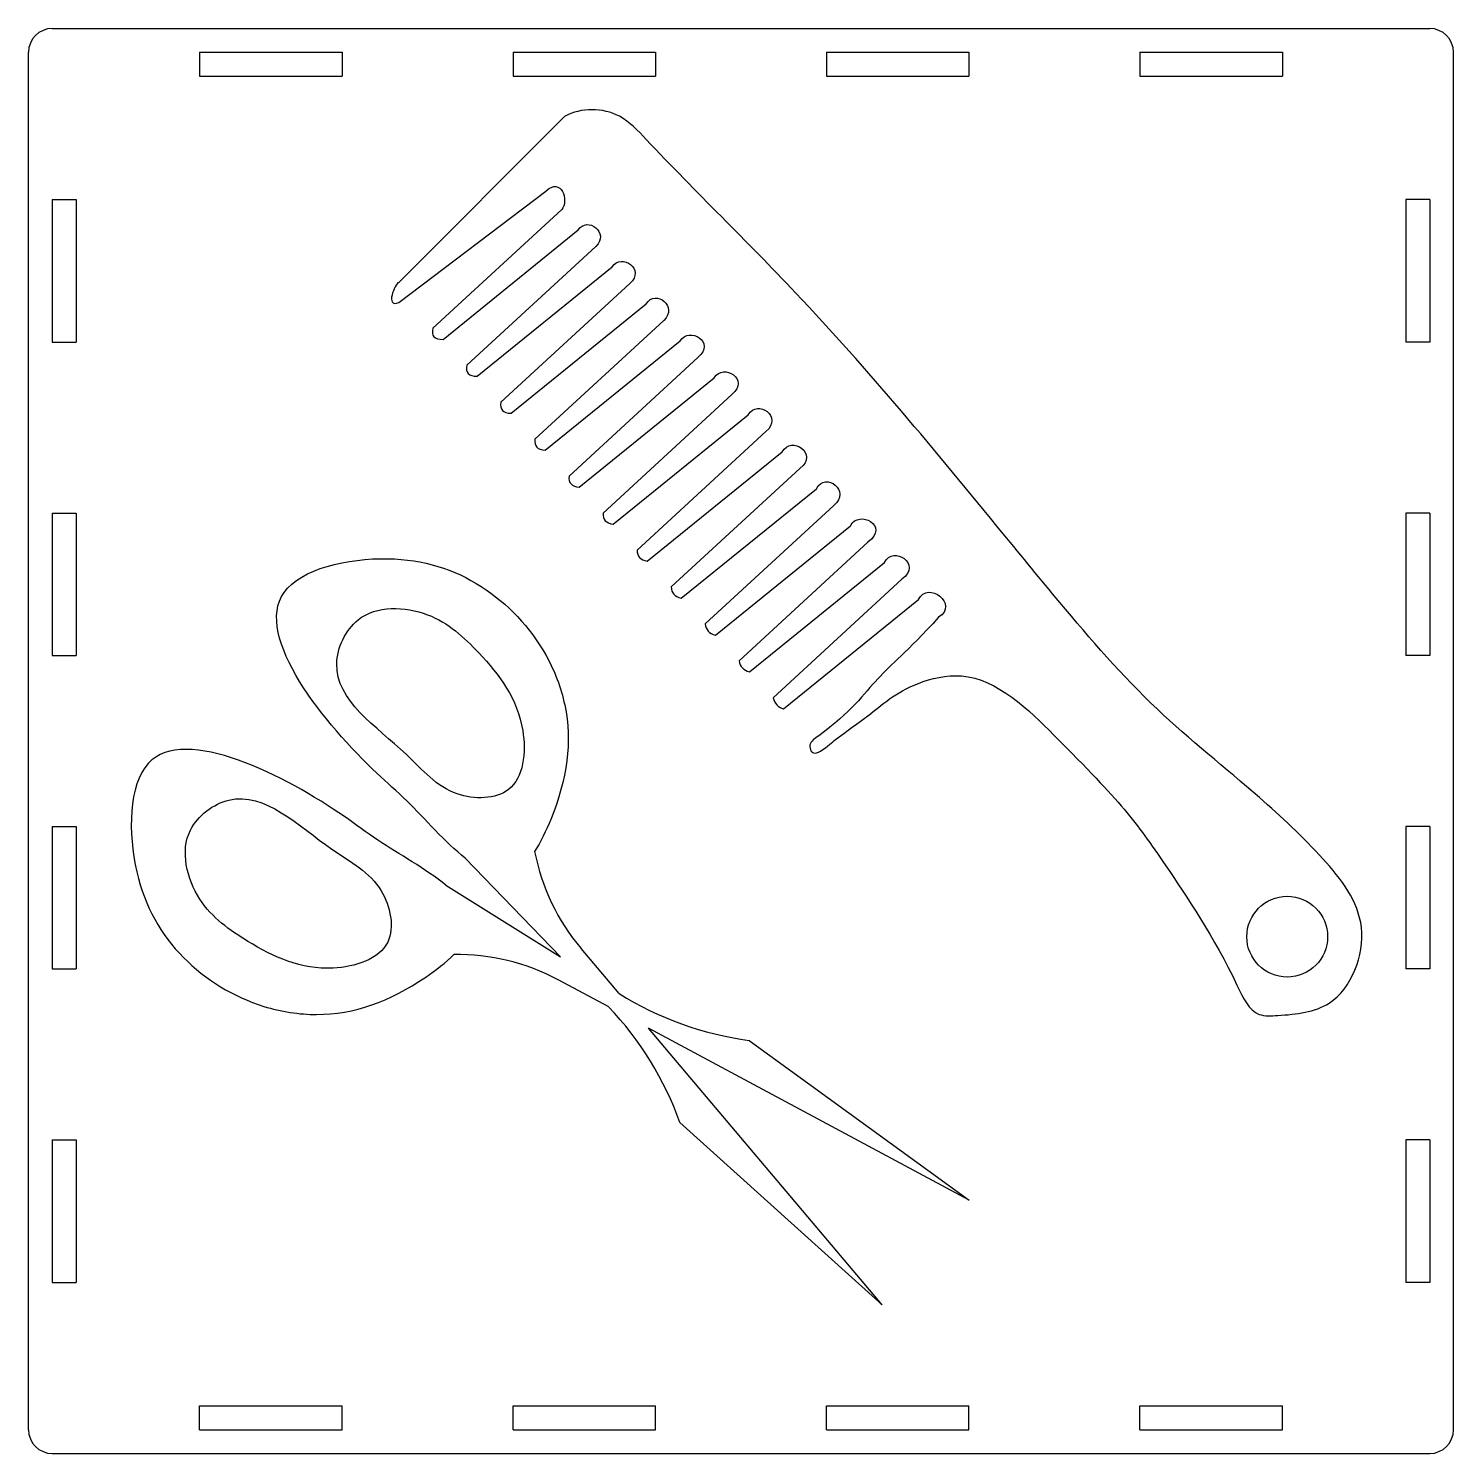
# Model space of a CAD drawing. Header units: millimetres. Extents: x -150 to 150, y -150 to 150.
import ezdxf

# ---------------------------------------------------------------- set-up
doc = ezdxf.new("R2010")
doc.units = ezdxf.units.MM

msp = doc.modelspace()

# ---------------------------------------------------------------- linework, layer by layer
at = {"color": 7, "linetype": 'Continuous', "lineweight": 25}
for p, q in [((-145, 150), (145, 150)), ((-150, -145), (-150, 145)), ((-114, 145), (-114, 140)), ((-114, 145), (-84, 145)), ((-84, 145), (-84, 140)), ((-48, 145), (-18, 145)), ((-48, 145), (-48, 140)), ((-18, 145), (-18, 140)), ((18, 145), (48, 145)), ((18, 145), (18, 140)), ((48, 145), (48, 140)), ((84, 145), (114, 145)), ((84, 145), (84, 140)), ((114, 145), (114, 140)), ((150, -145), (150, 145)), ((-114, 140), (-84, 140)), ((-48, 140), (-18, 140)), ((18, 140), (48, 140)), ((84, 140), (114, 140)), ((-37.14, 131.48), (-72.06, 96.55)), ((-72.06, 92.31), (-41.12, 115.75)), ((-145, 114), (-145, 84)), ((-145, 114), (-140, 114)), ((-140, 114), (-140, 84)), ((-37.75, 111.86), (-64.87, 86.9)), ((140, 114), (140, 84)), ((145, 114), (140, 114)), ((145, 114), (145, 84)), ((-62.71, 84.56), (-34.28, 107.59)), ((-30.58, 104.08), (-57.7, 79.12)), ((-55.55, 76.78), (-27.12, 99.8)), ((-23.42, 96.3), (-50.54, 71.33)), ((-48.39, 69), (-19.95, 92.02)), ((-16.26, 88.52), (-43.37, 63.55)), ((-41.22, 61.21), (-12.79, 84.24)), ((-145, 84), (-140, 84)), ((145, 84), (140, 84)), ((-9.09, 80.74), (-36.21, 55.77)), ((-34.06, 53.43), (-5.63, 76.46)), ((-1.93, 72.95), (-29.05, 47.99)), ((-26.89, 45.65), (1.54, 68.68)), ((5.23, 65.17), (-21.88, 40.21)), ((-19.73, 37.87), (8.7, 60.9)), ((12.4, 57.39), (-14.72, 32.43)), ((-12.57, 30.09), (15.86, 53.12)), ((19.56, 49.61), (-7.56, 24.65)), ((-145, 48), (-140, 48)), ((-145, 48), (-145, 18)), ((-140, 48), (-140, 18)), ((-5.4, 22.31), (23.03, 45.33)), ((140, 48), (140, 18)), ((145, 48), (140, 48)), ((145, 48), (145, 18)), ((26.73, 41.83), (-0.39, 16.86)), ((1.76, 14.53), (30.19, 37.55)), ((33.89, 34.05), (6.77, 9.08)), ((8.92, 6.74), (37.36, 29.77)), ((-145, 18), (-140, 18)), ((145, 18), (140, 18)), ((-145, -18), (-140, -18)), ((-145, -18), (-145, -48)), ((-140, -18), (-140, -48)), ((140, -18), (140, -48)), ((145, -18), (140, -18)), ((145, -18), (145, -48)), ((-58.06, -24.68), (-37.99, -45.47)), ((-62.13, -30.38), (-37.99, -45.47)), ((-25.65, -53.18), (-33.67, -43.68)), ((-145, -48), (-140, -48)), ((145, -48), (140, -48)), ((-27.82, -56), (-38.47, -50.29)), ((29.72, -118.67), (-19.48, -60.47)), ((48.06, -96.7), (-19.48, -60.47)), ((1.71, -63.03), (48.06, -96.7)), ((-12.86, -80.33), (29.72, -118.67)), ((-145, -84), (-140, -84)), ((-145, -84), (-145, -114)), ((-140, -84), (-140, -114)), ((140, -84), (140, -114)), ((145, -84), (140, -84)), ((145, -84), (145, -114)), ((-145, -114), (-140, -114)), ((145, -114), (140, -114)), ((-114, -140), (-84, -140)), ((-114, -145), (-114, -140)), ((-84, -145), (-84, -140)), ((-48, -140), (-18, -140)), ((-48, -145), (-48, -140)), ((-18, -145), (-18, -140)), ((18, -140), (48, -140)), ((18, -145), (18, -140)), ((48, -145), (48, -140)), ((84, -140), (114, -140)), ((84, -145), (84, -140)), ((114, -145), (114, -140)), ((-114, -145), (-84, -145)), ((-48, -145), (-18, -145)), ((18, -145), (48, -145)), ((84, -145), (114, -145)), ((-145, -150), (145, -150))]:
    msp.add_line(p, q, dxfattribs=at)
msp.add_circle((114.99, -41.2), 8.5, dxfattribs=at)
for centre, radius, start, end in [((-145, 145), 5, 90, 180), ((145, 145), 5, 0, 90), ((0.56, -14.74), 44.82, 190.9764, 220.2109), ((-59.66, -89.79), 44.82, 61.7891, 91.0236), ((10.82, 5.18), 68.81, 238, 262.3932), ((-77.68, -103.43), 68.81, 19.6068, 43.5673), ((-145, -145), 5, 180, 270), ((145, -145), 5, 270, 0)]:
    msp.add_arc(centre, radius, start, end, dxfattribs=at)
for points, knots in [([(41.61, 26.04), (34.76, 18.57), (28.78, 14.05), (22.79, 5.5), (14.16, -0.43), (15.1, -3.48), (17.39, -1.74), (22.04, 2.06), (27.68, 5.66), (33.88, 11.66), (51.14, 15.87), (79.62, -12.23), (84.33, -18.62), (101.23, -43.75), (107.46, -58.12), (115.58, -57.65), (126.78, -56.58), (133.83, -38.5), (122.22, -23.83), (106.96, -9.58), (86.47, 6.52), (69.5, 26.14), (45.06, 56.07), (17.11, 89.91), (-11.22, 117.2), (-26.17, 133.33), (-33.68, 133.4), (-37.14, 131.48)], [0, 0, 0, 0, 0.040973, 0.080952, 0.085724, 0.088692, 0.098239, 0.101548, 0.121785, 0.149882, 0.16491, 0.201042, 0.302612, 0.367647, 0.384854, 0.393612, 0.418346, 0.456824, 0.493543, 0.535063, 0.598441, 0.666062, 0.707726, 0.856677, 0.956995, 0.973561, 1, 1, 1, 1]), ([(41.61, 26.04), (34.76, 18.57), (28.78, 14.05), (22.79, 5.5), (14.16, -0.43), (15.1, -3.48), (17.39, -1.74), (22.04, 2.06), (27.68, 5.66), (33.88, 11.66), (51.14, 15.87), (79.62, -12.23), (84.33, -18.62), (101.23, -43.75), (107.46, -58.12), (115.58, -57.65), (126.78, -56.58), (133.83, -38.5), (122.22, -23.83), (106.96, -9.58), (86.47, 6.52), (69.5, 26.14), (45.06, 56.07), (17.11, 89.91), (-11.22, 117.2), (-26.17, 133.33), (-33.68, 133.4), (-37.14, 131.48)], [0, 0, 0, 0, 0.040973, 0.080952, 0.085724, 0.088692, 0.098239, 0.101548, 0.121785, 0.149882, 0.16491, 0.201042, 0.302612, 0.367647, 0.384854, 0.393612, 0.418346, 0.456824, 0.493543, 0.535063, 0.598441, 0.666062, 0.707726, 0.856677, 0.956995, 0.973561, 1, 1, 1, 1]), ([(-58.06, -24.68), (-62.27, -21.33), (-69.12, -13.38), (-84.29, -0.48), (-102.78, 22.01), (-96.19, 31.29), (-92.66, 36.27), (-73.98, 40.55), (-54.17, 34.19), (-41.63, 21.11), (-34.95, 3.45), (-36.9, -10.18), (-42.15, -21.26), (-43.45, -23.28)], [0.6539313, 0.6539313, 0.6539313, 0.6539313, 0.7308459, 0.7760006, 1, 1, 1, 1.1201751, 1.2275621, 1.3311604, 1.3899381, 1.5169831, 1.5522152, 1.5522152, 1.5522152, 1.5522152]), ([(-58.06, -24.68), (-62.27, -21.33), (-69.12, -13.38), (-84.29, -0.48), (-102.78, 22.01), (-96.19, 31.29), (-92.66, 36.27), (-73.98, 40.55), (-54.17, 34.19), (-41.63, 21.11), (-34.95, 3.45), (-36.9, -10.18), (-42.15, -21.26), (-43.45, -23.28)], [0.6539313, 0.6539313, 0.6539313, 0.6539313, 0.7308459, 0.7760006, 1, 1, 1, 1.1201751, 1.2275621, 1.3311604, 1.3899381, 1.5169831, 1.5522152, 1.5522152, 1.5522152, 1.5522152]), ([(-45.95, 2.18), (-47.02, 8.91), (-53.63, 17.54), (-65.25, 28.25), (-80.92, 28.71), (-88.97, 10.82), (-71.88, 0.01), (-61.95, -12.38), (-46.23, -12.29), (-45.22, -2.39), (-45.95, 2.18)], [0, 0, 0, 0, 0.158629, 0.272393, 0.396247, 0.482974, 0.685719, 0.800829, 0.892367, 1, 1, 1, 1]), ([(-62.13, -30.38), (-66.28, -26.96), (-75.48, -21.91), (-91.25, -9.76), (-117.1, 3.65), (-124.8, -4.72), (-128.93, -9.22), (-129.24, -28.37), (-118.9, -46.43), (-103.5, -55.97), (-84.84, -58.83), (-71.91, -54.1), (-62.16, -46.66), (-60.46, -44.97)], [0.6539313, 0.6539313, 0.6539313, 0.6539313, 0.7308459, 0.7760006, 1, 1, 1, 1.1201751, 1.2275621, 1.3311604, 1.3899381, 1.5169831, 1.5522152, 1.5522152, 1.5522152, 1.5522152]), ([(-62.13, -30.38), (-66.28, -26.96), (-75.48, -21.91), (-91.25, -9.76), (-117.1, 3.65), (-124.8, -4.72), (-128.93, -9.22), (-129.24, -28.37), (-118.9, -46.43), (-103.5, -55.97), (-84.84, -58.83), (-71.91, -54.1), (-62.16, -46.66), (-60.46, -44.97)], [0.6539313, 0.6539313, 0.6539313, 0.6539313, 0.7308459, 0.7760006, 1, 1, 1, 1.1201751, 1.2275621, 1.3311604, 1.3899381, 1.5169831, 1.5522152, 1.5522152, 1.5522152, 1.5522152]), ([(-85.88, -47.82), (-81.26, -47.58), (-71.79, -44.53), (-74.97, -29.13), (-89.16, -22), (-103.28, -7.53), (-119.1, -19.13), (-115.4, -34.36), (-102.51, -43.5), (-92.69, -48.17), (-85.88, -47.82)], [0, 0, 0, 0, 0.107633, 0.199171, 0.314281, 0.517026, 0.603753, 0.727607, 0.841371, 1, 1, 1, 1])]:
    msp.add_open_spline(points, degree=3, knots=knots, dxfattribs=at)
for points in [[(-41.12, 115.75), (-37.78, 118.87), (-36.15, 113.74), (-37.75, 111.86)], [(-41.12, 115.75), (-37.78, 118.87), (-36.15, 113.74), (-37.75, 111.86)], [(-34.28, 107.59), (-32.33, 110.56), (-27.53, 107.03), (-30.58, 104.08)], [(-34.28, 107.59), (-32.33, 110.56), (-27.53, 107.03), (-30.58, 104.08)], [(-27.12, 99.8), (-25.21, 102.81), (-19.99, 99.35), (-23.42, 96.3)], [(-27.12, 99.8), (-25.21, 102.81), (-19.99, 99.35), (-23.42, 96.3)], [(-72.06, 96.55), (-72.84, 96.29), (-75.04, 91.1), (-72.06, 92.31)], [(-72.06, 96.55), (-72.84, 96.29), (-75.04, 91.1), (-72.06, 92.31)], [(-19.95, 92.02), (-17.98, 95.26), (-13.13, 91.37), (-16.26, 88.52)], [(-19.95, 92.02), (-17.98, 95.26), (-13.13, 91.37), (-16.26, 88.52)], [(-12.79, 84.24), (-10.93, 87.34), (-5.22, 83.96), (-9.09, 80.74)], [(-12.79, 84.24), (-10.93, 87.34), (-5.22, 83.96), (-9.09, 80.74)], [(-64.87, 86.9), (-65.29, 85.3), (-64.57, 84.52), (-62.71, 84.56)], [(-64.87, 86.9), (-65.29, 85.3), (-64.57, 84.52), (-62.71, 84.56)], [(-57.7, 79.12), (-58.05, 77.56), (-57.34, 76.78), (-55.55, 76.78)], [(-57.7, 79.12), (-58.05, 77.56), (-57.34, 76.78), (-55.55, 76.78)], [(-5.63, 76.46), (-3.75, 79.71), (1.98, 76.1), (-1.93, 72.95)], [(-5.63, 76.46), (-3.75, 79.71), (1.98, 76.1), (-1.93, 72.95)], [(1.54, 68.68), (3.45, 72.11), (8.99, 68.21), (5.23, 65.17)], [(1.54, 68.68), (3.45, 72.11), (8.99, 68.21), (5.23, 65.17)], [(-50.54, 71.33), (-50.82, 69.82), (-50.1, 69.04), (-48.39, 69)], [(-50.54, 71.33), (-50.82, 69.82), (-50.1, 69.04), (-48.39, 69)], [(-43.37, 63.55), (-43.59, 62.09), (-42.87, 61.31), (-41.22, 61.21)], [(-43.37, 63.55), (-43.59, 62.09), (-42.87, 61.31), (-41.22, 61.21)], [(8.7, 60.9), (10.58, 64.4), (16.51, 60.45), (12.4, 57.39)], [(8.7, 60.9), (10.58, 64.4), (16.51, 60.45), (12.4, 57.39)], [(-36.21, 55.77), (-36.36, 54.35), (-35.64, 53.57), (-34.06, 53.43)], [(-36.21, 55.77), (-36.36, 54.35), (-35.64, 53.57), (-34.06, 53.43)], [(15.86, 53.12), (17.8, 56.8), (23.28, 52.61), (19.56, 49.61)], [(15.86, 53.12), (17.8, 56.8), (23.28, 52.61), (19.56, 49.61)], [(23.03, 45.33), (24.81, 48.79), (31.39, 45.32), (26.73, 41.83)], [(23.03, 45.33), (24.81, 48.79), (31.39, 45.32), (26.73, 41.83)], [(-29.05, 47.99), (-29.12, 46.61), (-28.4, 45.83), (-26.89, 45.65)], [(-29.05, 47.99), (-29.12, 46.61), (-28.4, 45.83), (-26.89, 45.65)], [(-21.88, 40.21), (-21.89, 38.88), (-21.17, 38.1), (-19.73, 37.87)], [(-21.88, 40.21), (-21.89, 38.88), (-21.17, 38.1), (-19.73, 37.87)], [(30.19, 37.55), (32.04, 41.29), (38.27, 37.27), (33.89, 34.05)], [(30.19, 37.55), (32.04, 41.29), (38.27, 37.27), (33.89, 34.05)], [(37.36, 29.77), (39.41, 33.91), (45.94, 28.75), (41.61, 26.04)], [(37.36, 29.77), (39.41, 33.91), (45.94, 28.75), (41.61, 26.04)], [(-14.72, 32.43), (-14.66, 31.14), (-13.94, 30.36), (-12.57, 30.09)], [(-14.72, 32.43), (-14.66, 31.14), (-13.94, 30.36), (-12.57, 30.09)], [(-7.56, 24.65), (-7.42, 23.41), (-6.7, 22.63), (-5.4, 22.31)], [(-7.56, 24.65), (-7.42, 23.41), (-6.7, 22.63), (-5.4, 22.31)], [(-0.39, 16.86), (-0.19, 15.68), (0.53, 14.9), (1.76, 14.53)], [(-0.39, 16.86), (-0.19, 15.68), (0.53, 14.9), (1.76, 14.53)], [(6.77, 9.08), (7.04, 7.94), (7.76, 7.16), (8.92, 6.74)], [(6.77, 9.08), (7.04, 7.94), (7.76, 7.16), (8.92, 6.74)]]:
    msp.add_open_spline(points, degree=3, dxfattribs=at)

doc.saveas('drawing.dxf')
